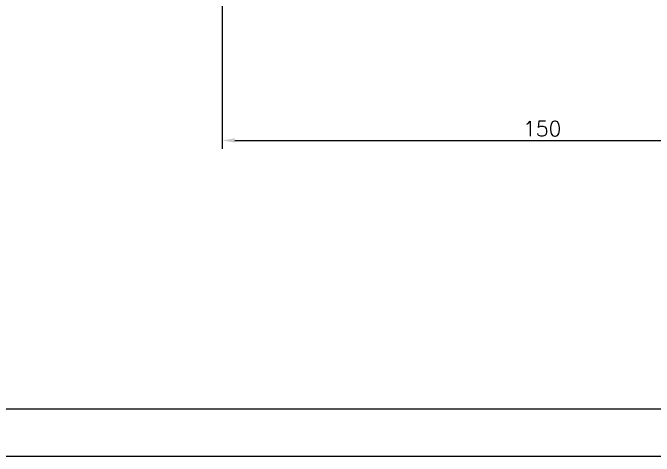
# Model space of a CAD drawing. Extents: x 10556 to 11150, y -6579 to -6159.
# Drawn here: x 10851.5 to 11001.7, y -6578.8 to -6474.9 of the extents above; entities that cross this region are included whole.
import ezdxf

# ---------------------------------------------------------------- set-up
doc = ezdxf.new("R2010")
doc.units = 0
doc.header["$LTSCALE"] = 7
doc.header["$MEASUREMENT"] = 0
doc.layers.get('0').update_dxf_attribs({"color": 2, "linetype": 'CONTINUOUS'})
doc.layers.add('D', color=2, linetype='CONTINUOUS')
doc.layers.add('TXT', color=4, linetype='CONTINUOUS')
doc.styles.add('GHS', font='ROMANS.shx', dxfattribs={"bigfont": 'GHS.shx'})

msp = doc.modelspace()

# ---------------------------------------------------------------- linework, layer by layer
at = {"linetype": 'Continuous'}
msp.add_lwpolyline([(10555.89, -6578.76), (11149.89, -6578.76), (11149.89, -6158.76), (10555.89, -6158.76)], close=True, dxfattribs=at)
at = {"layer": 'D'}
for p, q in [((10900.49, -6451.37), (10900.49, -6506.82)), ((10903.49, -6504.82), (11047.49, -6504.82))]:
    msp.add_line(p, q, dxfattribs=at)
msp.add_solid([(10903.49, -6504.32), (10903.49, -6505.32), (10900.49, -6504.82)], dxfattribs=at)
at = {"layer": 'TXT', "color": 4, "linetype": 'Continuous'}
msp.add_line((11135.89, -6567.76), (10581.89, -6567.76), dxfattribs=at)

# ---------------------------------------------------------------- texts
at = {"layer": 'D', "insert": (10975.49, -6502.07), "char_height": 3.5, "attachment_point": 5, "style": 'GHS'}
msp.add_mtext('\\A1;150', dxfattribs=at)

doc.saveas('drawing.dxf')
